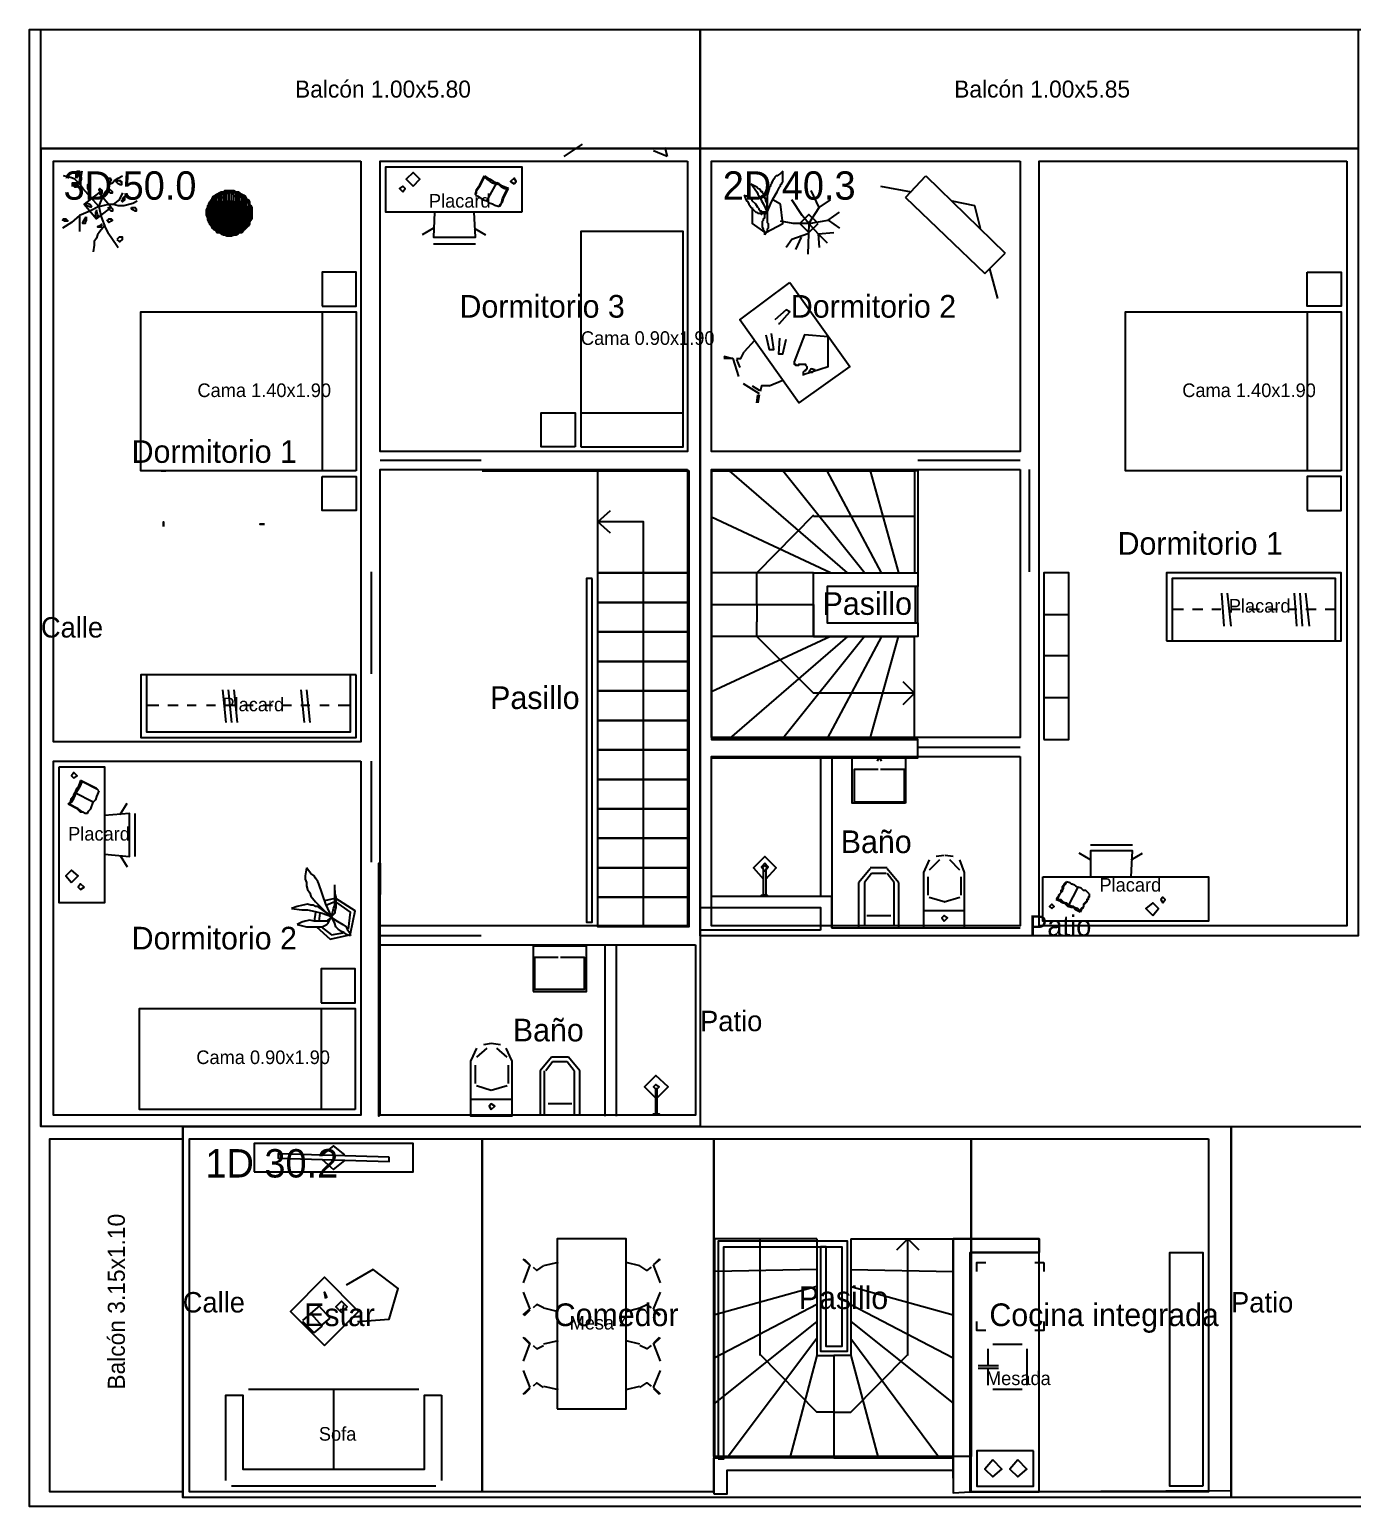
# Model space of a CAD drawing. Header units: metres. Extents: x 0 to 71.6, y 0 to 13.3.
# Drawn here: x 0 to 11.66, y 0 to 13.02 of the extents above; entities that cross this region are included whole.
import ezdxf

# ---------------------------------------------------------------- set-up
doc = ezdxf.new("R2010")
doc.units = ezdxf.units.M
for name, color, linetype in [('Trazo_Cotas', 9, 'Continuous'), ('Trazo_Equipamiento', 8, 'Continuous'), ('Trazo_Estancias', 3, 'Continuous'), ('Trazo_Fachada', 30, 'Continuous'), ('Trazo_Medianeras', 8, 'Continuous'), ('Trazo_Patios', 3, 'Continuous'), ('Trazo_Puertas', 1, 'Continuous'), ('Trazo_Terreno', 7, 'Continuous'), ('Trazo_Unidad', 7, 'Continuous'), ('Trazo_Ventanas', 5, 'Continuous')]:
    doc.layers.add(name, color=color, linetype=linetype)

msp = doc.modelspace()

# ---------------------------------------------------------------- linework, layer by layer
at = {"layer": 'Trazo_Cotas'}
for points in [[(5.91, 13.02), (5.91, 11.97), (0.1, 11.97), (0.1, 13.02)], [(11.71, 13.02), (11.71, 11.97), (5.91, 11.97), (5.91, 13.02)], [(1.35, 3.24), (1.35, 0.13), (0.18, 0.13), (0.18, 3.24)]]:
    msp.add_lwpolyline(points, close=True, dxfattribs=at)
at = {"layer": 'Trazo_Equipamiento', "color": 9}
for p, q in [((4.87, 12.01), (4.71, 11.9)), ((5.6, 11.98), (5.62, 11.9)), ((5.62, 11.9), (5.5, 11.95)), ((7.72, 11.54), (7.9, 11.73)), ((7.9, 11.73), (8.6, 11.05)), ((4.03, 11.51), (4.12, 11.67)), ((7.5, 11.64), (7.77, 11.59)), ((6.62, 11.48), (6.55, 11.52)), ((6.96, 11.45), (7.06, 11.52)), ((7.72, 11.54), (8.42, 10.87)), ((7.04, 11.34), (7.14, 11.27)), ((3.56, 11.27), (3.46, 11.21)), ((3.92, 11.27), (4.02, 11.21)), ((6.87, 11.31), (6.86, 11.04)), ((6.95, 11.22), (6.96, 11.1)), ((6.95, 11.22), (7.03, 11.14)), ((3.56, 11.13), (3.93, 11.13)), ((6.8, 11.19), (6.75, 11.08)), ((8.42, 10.87), (8.6, 11.05)), ((8.46, 10.91), (8.53, 10.65)), ((2.58, 10.53), (2.58, 9.13)), ((11.26, 10.53), (11.26, 9.13)), ((6.39, 10.28), (6.3, 10.18)), ((6.12, 10.14), (6.2, 10.12)), ((6.2, 10.12), (6.12, 10.12)), ((6.2, 10.12), (6.25, 9.96)), ((6.23, 10.11), (6.26, 10.04)), ((6.29, 9.9), (6.43, 9.81)), ((6.52, 9.88), (6.64, 9.93)), ((6.37, 9.88), (6.43, 9.84)), ((6.41, 9.73), (6.42, 9.8)), ((6.43, 9.8), (6.42, 9.73)), ((4.86, 9.64), (5.76, 9.64)), ((10.53, 7.76), (10.51, 8.05)), ((10.53, 7.76), (10.51, 8.05)), ((10.59, 7.76), (10.56, 8.05)), ((10.59, 7.76), (10.56, 8.05)), ((11.17, 7.76), (11.15, 8.05)), ((11.17, 7.76), (11.15, 8.05)), ((11.22, 7.76), (11.2, 8.05)), ((11.22, 7.76), (11.2, 8.05)), ((11.28, 7.76), (11.25, 8.05)), ((11.28, 7.76), (11.25, 8.05)), ((10.07, 7.91), (10.17, 7.91)), ((10.07, 7.91), (10.17, 7.91)), ((10.25, 7.91), (10.34, 7.91)), ((10.25, 7.91), (10.34, 7.91)), ((10.42, 7.91), (10.5, 7.91)), ((10.42, 7.91), (10.5, 7.91)), ((10.59, 7.91), (10.67, 7.91)), ((10.59, 7.91), (10.67, 7.91)), ((10.75, 7.91), (10.84, 7.91)), ((10.75, 7.91), (10.84, 7.91)), ((10.92, 7.91), (11, 7.91)), ((10.92, 7.91), (11, 7.91)), ((11.09, 7.91), (11.17, 7.91)), ((11.09, 7.91), (11.17, 7.91)), ((11.25, 7.91), (11.34, 7.91)), ((11.25, 7.91), (11.34, 7.91)), ((11.42, 7.91), (11.51, 7.91)), ((11.42, 7.91), (11.51, 7.91)), ((1.7, 7.2), (1.73, 6.91)), ((1.7, 7.2), (1.73, 6.91)), ((1.75, 7.2), (1.78, 6.91)), ((1.75, 7.2), (1.78, 6.91)), ((1.8, 7.2), (1.83, 6.91)), ((1.8, 7.2), (1.83, 6.91)), ((2.39, 7.2), (2.42, 6.91)), ((2.39, 7.2), (2.42, 6.91)), ((2.44, 7.2), (2.47, 6.91)), ((2.44, 7.2), (2.47, 6.91)), ((1.14, 7.06), (1.03, 7.06)), ((1.14, 7.06), (1.03, 7.06)), ((1.31, 7.06), (1.22, 7.06)), ((1.31, 7.06), (1.22, 7.06)), ((1.47, 7.06), (1.39, 7.06)), ((1.47, 7.06), (1.39, 7.06)), ((1.64, 7.06), (1.56, 7.06)), ((1.64, 7.06), (1.56, 7.06)), ((1.81, 7.06), (1.72, 7.06)), ((1.81, 7.06), (1.72, 7.06)), ((1.97, 7.06), (1.89, 7.06)), ((1.97, 7.06), (1.89, 7.06)), ((2.14, 7.06), (2.06, 7.06)), ((2.14, 7.06), (2.06, 7.06)), ((2.31, 7.06), (2.22, 7.06)), ((2.31, 7.06), (2.22, 7.06)), ((2.47, 7.06), (2.39, 7.06)), ((2.47, 7.06), (2.39, 7.06)), ((2.64, 7.06), (2.56, 7.06)), ((2.64, 7.06), (2.56, 7.06)), ((2.83, 7.06), (2.72, 7.06)), ((2.83, 7.06), (2.72, 7.06)), ((0.56, 6.21), (0.4, 6.29)), ((0.8, 6.1), (0.86, 6.2)), ((0.93, 5.73), (0.93, 6.11)), ((0.8, 5.74), (0.86, 5.64)), ((9.35, 5.7), (9.25, 5.76)), ((9.72, 5.83), (9.35, 5.83)), ((9.71, 5.7), (9.81, 5.76)), ((2.69, 5.36), (2.6, 5.34)), ((9.24, 5.46), (9.15, 5.29)), ((2.52, 5.24), (2.51, 5.16)), ((2.56, 5.23), (2.55, 5.16)), ((2.69, 5.33), (2.62, 5.3)), ((2.57, 4.39), (2.57, 3.5)), ((4.41, 2.13), (4.35, 2.18)), ((4.41, 2.13), (4.35, 1.97)), ((4.36, 2.18), (4.41, 2.13)), ((4.66, 2.15), (4.53, 2.12)), ((5.38, 2.12), (5.26, 2.15)), ((5.5, 2.13), (5.56, 2.18)), ((5.55, 2.18), (5.5, 2.13)), ((5.56, 1.97), (5.5, 2.13)), ((4.35, 1.89), (4.41, 1.74)), ((5.5, 1.74), (5.56, 1.89)), ((2.41, 1.64), (2.48, 1.7)), ((2.48, 1.7), (2.56, 1.77)), ((2.48, 1.7), (2.58, 1.59)), ((2.48, 1.7), (2.58, 1.59)), ((2.65, 1.66), (2.55, 1.77)), ((4.35, 1.69), (4.41, 1.74)), ((4.41, 1.73), (4.36, 1.68)), ((4.53, 1.75), (4.66, 1.72)), ((5.26, 1.72), (5.38, 1.75)), ((5.56, 1.69), (5.5, 1.74)), ((5.5, 1.73), (5.55, 1.68)), ((2.51, 1.53), (2.41, 1.63)), ((2.51, 1.53), (2.58, 1.59)), ((2.58, 1.6), (2.65, 1.66)), ((4.41, 1.43), (4.35, 1.49)), ((4.41, 1.44), (4.35, 1.28)), ((4.36, 1.49), (4.41, 1.44)), ((4.66, 1.46), (4.53, 1.43)), ((5.38, 1.43), (5.26, 1.46)), ((5.5, 1.43), (5.56, 1.49)), ((5.55, 1.49), (5.5, 1.44)), ((5.56, 1.28), (5.5, 1.44)), ((4.35, 1.2), (4.41, 1.05)), ((5.5, 1.05), (5.56, 1.2)), ((4.35, 0.99), (4.41, 1.05)), ((4.53, 1.06), (4.66, 1.03)), ((5.26, 1.03), (5.38, 1.06)), ((5.56, 0.99), (5.5, 1.05)), ((3.43, 1.03), (1.93, 1.03)), ((2.68, 1.03), (2.68, 0.33)), ((3.63, 0.98), (3.63, 0.23)), ((4.41, 1.04), (4.36, 0.99)), ((5.5, 1.04), (5.55, 0.99)), ((3.58, 0.18), (1.78, 0.18))]:
    msp.add_line(p, q, dxfattribs=at)
at = {"layer": 'Trazo_Equipamiento', "color": 8}
for p, q in [((0.25, 11.86), (2.92, 11.86)), ((3.1, 11.86), (5.79, 11.86)), ((6.03, 11.86), (8.72, 11.86)), ((8.9, 11.86), (11.59, 11.86)), ((7.21, 8.23), (6.17, 9.13)), ((7.36, 8.23), (6.64, 9.13)), ((7.51, 8.23), (7.03, 9.13)), ((7.8, 9.13), (7.8, 8.23)), ((7.83, 9.13), (7.83, 8.23)), ((6.91, 8.74), (6.41, 8.23)), ((6.91, 8.73), (7.8, 8.73)), ((7.24, 8.73), (7.52, 8.73)), ((7.06, 8.23), (6.01, 8.72)), ((6.41, 7.95), (6.41, 8.23)), ((7.81, 7.79), (7.81, 8.11)), ((7.83, 7.79), (7.83, 8.11)), ((6.41, 7.95), (6.41, 7.8)), ((9.16, 7.86), (8.94, 7.86)), ((6.41, 7.67), (6.41, 7.8)), ((7.06, 7.67), (6.01, 7.18)), ((7.21, 7.67), (6.17, 6.77)), ((6.41, 7.67), (6.91, 7.17)), ((7.36, 7.67), (6.64, 6.77)), ((6.91, 7.67), (7.8, 7.67)), ((7.51, 7.67), (7.03, 6.77)), ((9.16, 7.5), (8.94, 7.5)), ((7.8, 7.17), (6.91, 7.17)), ((9.16, 7.13), (8.94, 7.13)), ((6.97, 6.6), (6.97, 5.38)), ((7.07, 6.6), (7.07, 5.38)), ((8.06, 5.74), (7.99, 5.73)), ((8.14, 5.73), (8.07, 5.74)), ((3.08, 3.44), (3.09, 5.67)), ((7.41, 5.62), (7.31, 5.5)), ((7.56, 5.63), (7.41, 5.63)), ((7.66, 5.5), (7.56, 5.62)), ((7.93, 5.7), (7.88, 5.59)), ((8.02, 5.7), (7.93, 5.61)), ((8.2, 5.61), (8.11, 5.7)), ((8.24, 5.59), (8.2, 5.7)), ((7.42, 5.58), (7.36, 5.5)), ((7.36, 5.5), (7.36, 5.12)), ((7.55, 5.58), (7.42, 5.58)), ((7.62, 5.5), (7.56, 5.58)), ((7.62, 5.12), (7.62, 5.5)), ((7.66, 5.5), (7.66, 5.1)), ((7.92, 5.39), (7.92, 5.55)), ((8.21, 5.39), (8.21, 5.55)), ((6.01, 5.38), (7.07, 5.38)), ((6.01, 5.38), (7.07, 5.38)), ((7.07, 5.1), (7.07, 5.38)), ((7.93, 5.37), (8.07, 5.33)), ((8.06, 5.33), (8.2, 5.37)), ((7.38, 5.21), (7.59, 5.21)), ((8.24, 5.25), (7.88, 5.25)), ((5.07, 4.94), (5.07, 3.44)), ((5.17, 4.94), (5.17, 3.44)), ((3.94, 4.04), (3.89, 3.93)), ((4.03, 4.04), (3.94, 3.96)), ((4.07, 4.08), (4, 4.07)), ((4.15, 4.07), (4.07, 4.08)), ((4.21, 3.96), (4.12, 4.04)), ((4.25, 3.93), (4.2, 4.04)), ((4.6, 3.96), (4.5, 3.84)), ((4.61, 3.92), (4.55, 3.84)), ((4.75, 3.96), (4.6, 3.96)), ((4.74, 3.92), (4.61, 3.92)), ((4.8, 3.84), (4.74, 3.92)), ((4.85, 3.84), (4.75, 3.96)), ((3.93, 3.73), (3.93, 3.89)), ((4.22, 3.73), (4.22, 3.89)), ((4.5, 3.84), (4.5, 3.45)), ((4.54, 3.46), (4.54, 3.84)), ((4.8, 3.84), (4.8, 3.46)), ((3.94, 3.71), (4.07, 3.67)), ((4.07, 3.67), (4.21, 3.71)), ((3.89, 3.59), (4.25, 3.59)), ((4.78, 3.55), (4.57, 3.55)), ((1.41, 0.15), (1.41, 3.21)), ((6.94, 2.36), (6.04, 2.36)), ((7.24, 2.36), (8.14, 2.36)), ((8.29, 0.13), (8.29, 2.24)), ((6.94, 2.09), (6.04, 2.07)), ((7.24, 2.09), (8.14, 2.07)), ((8.86, 2.15), (8.94, 2.15)), ((8.94, 2.15), (8.94, 2.07)), ((6.94, 1.94), (6.04, 1.69)), ((7.24, 1.94), (8.14, 1.69)), ((6.94, 1.78), (6.04, 1.31)), ((7.24, 1.78), (8.14, 1.31)), ((6.94, 1.63), (6.04, 0.91)), ((7.24, 1.63), (8.14, 0.91)), ((6.94, 1.48), (6.15, 0.43)), ((7.24, 1.48), (8.02, 0.43)), ((6.44, 1.34), (6.94, 0.83)), ((6.94, 1.33), (6.7, 0.43)), ((7.24, 0.83), (7.74, 1.34)), ((7.24, 1.33), (7.48, 0.43)), ((8.45, 1.24), (8.45, 1.39)), ((8.49, 1.43), (8.75, 1.43)), ((8.79, 1.39), (8.79, 1.07)), ((8.54, 1.24), (8.36, 1.24)), ((8.36, 1.22), (8.54, 1.22)), ((8.45, 1.07), (8.45, 1.22)), ((8.75, 1.03), (8.49, 1.03)), ((7.09, 0.83), (6.94, 0.83)), ((7.09, 0.83), (7.24, 0.83)), ((8.29, 0.13), (10.59, 0.14))]:
    msp.add_line(p, q, dxfattribs=at)
at = {"layer": 'Trazo_Equipamiento', "color": 9}
for points in [[(0.61, 11.46), (0.47, 11.62), (0.44, 11.66), (0.4, 11.7), (0.38, 11.71), (0.35, 11.72), (0.3, 11.73)], [(0.41, 11.71), (0.41, 11.76), (0.42, 11.77), (0.44, 11.77), (0.44, 11.76), (0.43, 11.74), (0.41, 11.71)], [(0.46, 11.77), (0.45, 11.71), (0.45, 11.65)], [(0.61, 11.46), (0.65, 11.55), (0.67, 11.59), (0.69, 11.62), (0.71, 11.66), (0.73, 11.67), (0.75, 11.69), (0.78, 11.71), (0.82, 11.73)], [(3.93, 11.57), (3.94, 11.6), (3.94, 11.61), (3.97, 11.65), (4.01, 11.73)], [(3.93, 11.56), (3.94, 11.58), (3.94, 11.6), (3.97, 11.64), (4.01, 11.72)], [(4.01, 11.73), (4.04, 11.71), (4.06, 11.7), (4.09, 11.68), (4.12, 11.67)], [(4.01, 11.72), (4.03, 11.7), (4.06, 11.68), (4.08, 11.67), (4.11, 11.66)], [(6.5, 11.41), (6.54, 11.5), (6.56, 11.54), (6.59, 11.59), (6.61, 11.63), (6.62, 11.64), (6.62, 11.65), (6.63, 11.66), (6.63, 11.67), (6.64, 11.68), (6.64, 11.77)], [(6.64, 11.77), (6.62, 11.75), (6.6, 11.74), (6.59, 11.73), (6.58, 11.73), (6.57, 11.72), (6.56, 11.7), (6.55, 11.69), (6.54, 11.67), (6.54, 11.66), (6.53, 11.65), (6.53, 11.64), (6.52, 11.63), (6.52, 11.62), (6.5, 11.56), (6.5, 11.41)], [(0.43, 11.64), (0.41, 11.63), (0.4, 11.63), (0.38, 11.65), (0.38, 11.67), (0.41, 11.67), (0.42, 11.66), (0.43, 11.64)], [(0.63, 11.56), (0.64, 11.58), (0.64, 11.6), (0.62, 11.62), (0.61, 11.61), (0.62, 11.59), (0.62, 11.58), (0.63, 11.57)], [(0.71, 11.67), (0.7, 11.68), (0.7, 11.69), (0.69, 11.71), (0.71, 11.71), (0.72, 11.69), (0.71, 11.68), (0.71, 11.67)], [(0.7, 11.61), (0.7, 11.59), (0.71, 11.58), (0.73, 11.58), (0.73, 11.59), (0.7, 11.62)], [(0.76, 11.68), (0.78, 11.69), (0.8, 11.69), (0.8, 11.68), (0.81, 11.68), (0.81, 11.65), (0.8, 11.65), (0.78, 11.66), (0.76, 11.68)], [(4.21, 11.61), (4.18, 11.62), (4.16, 11.63), (4.14, 11.65), (4.11, 11.66)], [(4.22, 11.62), (4.19, 11.63), (4.17, 11.64), (4.14, 11.66), (4.12, 11.67)], [(4.13, 11.46), (4.15, 11.47), (4.16, 11.49), (4.17, 11.53), (4.21, 11.61)], [(4.14, 11.46), (4.15, 11.48), (4.17, 11.5), (4.18, 11.54), (4.22, 11.62)], [(6.5, 11.41), (6.5, 11.49), (6.49, 11.51), (6.49, 11.53), (6.48, 11.53), (6.48, 11.56), (6.46, 11.58), (6.46, 11.59), (6.45, 11.59), (6.44, 11.61), (6.42, 11.62), (6.41, 11.63), (6.37, 11.65), (6.36, 11.66)], [(6.36, 11.66), (6.38, 11.63), (6.39, 11.62), (6.4, 11.6), (6.41, 11.59), (6.42, 11.57), (6.44, 11.54), (6.45, 11.51), (6.47, 11.48), (6.5, 11.41)], [(6.87, 11.31), (6.96, 11.45), (6.89, 11.6)], [(0.61, 11.46), (0.53, 11.42), (0.44, 11.38), (0.37, 11.32), (0.29, 11.27)], [(0.55, 11.45), (0.52, 11.46), (0.5, 11.47), (0.5, 11.49), (0.51, 11.49), (0.53, 11.48), (0.55, 11.46)], [(0.61, 11.46), (0.65, 11.47), (0.7, 11.48), (0.74, 11.48), (0.78, 11.47), (0.83, 11.47), (0.91, 11.49), (0.95, 11.51)], [(0.61, 11.46), (0.63, 11.37), (0.67, 11.27), (0.69, 11.23), (0.72, 11.19), (0.78, 11.1)], [(0.82, 11.58), (0.79, 11.52), (0.74, 11.48)], [(0.84, 11.55), (0.82, 11.53), (0.82, 11.51), (0.81, 11.51), (0.82, 11.5), (0.84, 11.52), (0.84, 11.55)], [(3.93, 11.56), (3.95, 11.55), (3.98, 11.53), (4, 11.52), (4.03, 11.51)], [(4.13, 11.46), (4.1, 11.47), (4.08, 11.48), (4.05, 11.49), (4.03, 11.51)], [(6.5, 11.41), (6.45, 11.41), (6.45, 11.42), (6.44, 11.42), (6.43, 11.43), (6.43, 11.44), (6.42, 11.45), (6.4, 11.48), (6.37, 11.51), (6.37, 11.52), (6.35, 11.53), (6.33, 11.55), (6.31, 11.55), (6.3, 11.56)], [(6.3, 11.56), (6.31, 11.53), (6.32, 11.51), (6.33, 11.5), (6.34, 11.48), (6.35, 11.47), (6.36, 11.45), (6.4, 11.41), (6.41, 11.41), (6.42, 11.4), (6.44, 11.4), (6.45, 11.39), (6.45, 11.4), (6.48, 11.4), (6.5, 11.41)], [(6.49, 11.23), (6.64, 11.31), (6.62, 11.48)], [(6.87, 11.31), (6.81, 11.38), (6.72, 11.52)], [(8.13, 11.51), (8.33, 11.47), (8.38, 11.27)], [(0.44, 11.38), (0.44, 11.31), (0.44, 11.24)], [(0.5, 11.37), (0.5, 11.34), (0.49, 11.32), (0.49, 11.31), (0.47, 11.31), (0.47, 11.32), (0.48, 11.34), (0.5, 11.37)], [(0.59, 11.42), (0.58, 11.41), (0.58, 11.37), (0.59, 11.36), (0.6, 11.36), (0.6, 11.37), (0.61, 11.37), (0.6, 11.39), (0.59, 11.43)], [(0.68, 11.34), (0.69, 11.34), (0.7, 11.35), (0.72, 11.35), (0.73, 11.34), (0.72, 11.33), (0.7, 11.32), (0.68, 11.34)], [(0.7, 11.45), (0.72, 11.45), (0.73, 11.44), (0.73, 11.42), (0.72, 11.42), (0.69, 11.45)], [(0.9, 11.45), (0.93, 11.45), (0.94, 11.44), (0.94, 11.42), (0.93, 11.42), (0.91, 11.43), (0.9, 11.44), (0.9, 11.45)], [(3.57, 11.41), (3.56, 11.19), (3.93, 11.19), (3.92, 11.41)], [(6.37, 11.45), (6.37, 11.31), (6.48, 11.23)], [(6.48, 11.21), (6.48, 11.24), (6.47, 11.25), (6.47, 11.26), (6.46, 11.28), (6.46, 11.33), (6.47, 11.34), (6.47, 11.35), (6.48, 11.36), (6.48, 11.39), (6.5, 11.41)], [(6.5, 11.41), (6.5, 11.32), (6.51, 11.31), (6.51, 11.27), (6.5, 11.26), (6.5, 11.24), (6.48, 11.21)], [(6.87, 11.31), (6.73, 11.31), (6.62, 11.33)], [(6.87, 11.31), (7.04, 11.34), (7.14, 11.41)], [(0.66, 11.29), (0.62, 11.24), (0.6, 11.21), (0.59, 11.18), (0.57, 11.15), (0.57, 11.12), (0.56, 11.06)], [(0.64, 11.3), (0.63, 11.3), (0.62, 11.29), (0.6, 11.28), (0.63, 11.28), (0.64, 11.3)], [(6.86, 11.22), (6.72, 11.17), (6.67, 11.1)], [(6.87, 11.31), (6.95, 11.22), (7.09, 11.23)], [(0.77, 11.17), (0.79, 11.15), (0.8, 11.15), (0.82, 11.17), (0.82, 11.19), (0.79, 11.19), (0.77, 11.17)], [(6.6, 10.43), (6.61, 10.43), (6.7, 10.53), (6.67, 10.55), (6.57, 10.46)], [(6.49, 10.33), (6.52, 10.2), (6.56, 10.2), (6.54, 10.34)], [(6.61, 10.3), (6.6, 10.16), (6.64, 10.16), (6.67, 10.29)], [(6.82, 9.98), (7.04, 10.05), (7.04, 10.31), (6.83, 10.33), (6.74, 10.09)], [(6.23, 10.12), (6.27, 10.12), (6.3, 10.18)], [(6.74, 10.09), (6.74, 10.07), (6.75, 10.07), (6.75, 10.06), (6.78, 10.06), (6.78, 10.07), (6.84, 10.07), (6.84, 10.06), (6.85, 10.05), (6.85, 10.03), (6.84, 10.02), (6.84, 10.01), (6.83, 10.01), (6.82, 10), (6.82, 9.97)], [(6.52, 9.88), (6.45, 9.88), (6.44, 9.83)], [(0.45, 6.4), (0.43, 6.34), (0.41, 6.32), (0.4, 6.29)], [(0.46, 6.39), (0.45, 6.36), (0.44, 6.34), (0.42, 6.31), (0.41, 6.29)], [(0.6, 6.32), (0.59, 6.33), (0.45, 6.4)], [(0.61, 6.31), (0.6, 6.32), (0.46, 6.39)], [(0.34, 6.19), (0.36, 6.21), (0.37, 6.24), (0.39, 6.27), (0.4, 6.29)], [(0.35, 6.19), (0.37, 6.21), (0.39, 6.24), (0.4, 6.26), (0.41, 6.29)], [(0.61, 6.31), (0.6, 6.28), (0.59, 6.26), (0.58, 6.23), (0.56, 6.21)], [(0.49, 6.11), (0.47, 6.12), (0.45, 6.12), (0.42, 6.15), (0.34, 6.19)], [(0.51, 6.11), (0.49, 6.11), (0.47, 6.12), (0.43, 6.15), (0.35, 6.19)], [(0.51, 6.11), (0.52, 6.13), (0.54, 6.15), (0.56, 6.21)], [(0.66, 5.75), (0.88, 5.73), (0.88, 6.11), (0.66, 6.09)], [(9.71, 5.55), (9.72, 5.78), (9.35, 5.78), (9.35, 5.55)], [(2.44, 5.63), (2.43, 5.56), (2.43, 5.53), (2.44, 5.5), (2.44, 5.47), (2.45, 5.44), (2.47, 5.41), (2.48, 5.38), (2.52, 5.33), (2.61, 5.24), (2.66, 5.2)], [(2.66, 5.2), (2.61, 5.31), (2.55, 5.49), (2.54, 5.51), (2.52, 5.54), (2.51, 5.56), (2.48, 5.58), (2.44, 5.63)], [(2.66, 5.2), (2.67, 5.23), (2.68, 5.27), (2.69, 5.3), (2.69, 5.48)], [(9.13, 5.5), (9.12, 5.49), (9.11, 5.47), (9.1, 5.46), (9.1, 5.44), (9.09, 5.43), (9.09, 5.41), (9.07, 5.39), (9.07, 5.38), (9.06, 5.37), (9.05, 5.35)], [(9.14, 5.51), (9.13, 5.49), (9.12, 5.48), (9.12, 5.47), (9.11, 5.46), (9.11, 5.45), (9.1, 5.43), (9.1, 5.42), (9.08, 5.4), (9.07, 5.38), (9.06, 5.35)], [(9.14, 5.51), (9.17, 5.5), (9.18, 5.49), (9.19, 5.49), (9.21, 5.48), (9.22, 5.47), (9.24, 5.46)], [(2.69, 5.43), (2.69, 5.4), (2.7, 5.37), (2.7, 5.28), (2.69, 5.25), (2.69, 5.23), (2.66, 5.2)], [(2.83, 5.05), (2.87, 5.25), (2.7, 5.36)], [(9.05, 5.35), (9.08, 5.34), (9.09, 5.33), (9.11, 5.32), (9.12, 5.32), (9.15, 5.29)], [(9.06, 5.35), (9.09, 5.35), (9.11, 5.33), (9.13, 5.32), (9.14, 5.32), (9.16, 5.3)], [(9.34, 5.4), (9.31, 5.43), (9.29, 5.43), (9.27, 5.45), (9.24, 5.46)], [(9.34, 5.4), (9.34, 5.38), (9.33, 5.37), (9.33, 5.36), (9.32, 5.35), (9.32, 5.34), (9.29, 5.31), (9.29, 5.29), (9.27, 5.27), (9.26, 5.25)], [(9.34, 5.39), (9.34, 5.37), (9.33, 5.36), (9.33, 5.35), (9.32, 5.34), (9.32, 5.33), (9.29, 5.3), (9.29, 5.29), (9.28, 5.27), (9.27, 5.26), (9.26, 5.24)], [(2.66, 5.2), (2.54, 5.29), (2.52, 5.29), (2.5, 5.3), (2.48, 5.3), (2.45, 5.31), (2.41, 5.3), (2.36, 5.29), (2.31, 5.27)], [(2.31, 5.27), (2.4, 5.26), (2.45, 5.26), (2.49, 5.25), (2.58, 5.23), (2.66, 5.2)], [(2.81, 5.09), (2.83, 5.24), (2.7, 5.33)], [(9.26, 5.24), (9.22, 5.26), (9.2, 5.28), (9.18, 5.28), (9.15, 5.29)], [(9.26, 5.25), (9.24, 5.27), (9.23, 5.27), (9.21, 5.28), (9.2, 5.29), (9.19, 5.29), (9.16, 5.3)], [(2.66, 5.2), (2.65, 5.18), (2.63, 5.17), (2.62, 5.16), (2.51, 5.16), (2.47, 5.17), (2.43, 5.16), (2.4, 5.15), (2.36, 5.13)], [(2.36, 5.13), (2.44, 5.11), (2.58, 5.11), (2.62, 5.13), (2.63, 5.14), (2.66, 5.2)], [(2.53, 5.11), (2.65, 5), (2.82, 5.04)], [(2.57, 5.11), (2.66, 5.04), (2.78, 5.06)], [(2.66, 5.2), (2.68, 5.18), (2.71, 5.16), (2.76, 5.13), (2.79, 5.11), (2.8, 5.09), (2.82, 5.06), (2.83, 5.03)], [(2.83, 5.03), (2.8, 5.04), (2.77, 5.06), (2.75, 5.07), (2.72, 5.09), (2.7, 5.11), (2.69, 5.14), (2.66, 5.2)], [(2.78, 3.1), (2.68, 3.18), (2.58, 3.1)], [(2.58, 3.06), (2.68, 2.97), (2.78, 3.05)], [(2.89, 1.63), (3.17, 1.65), (3.25, 1.92), (3.03, 2.09), (2.79, 1.95)], [(4.44, 2.11), (4.47, 2.08), (4.53, 2.12)], [(5.48, 2.11), (5.44, 2.08), (5.38, 2.12)], [(2.61, 1.83), (2.6, 1.89), (2.62, 1.84)], [(4.53, 1.75), (4.47, 1.78), (4.44, 1.75)], [(5.38, 1.75), (5.44, 1.78), (5.48, 1.75)], [(4.44, 1.42), (4.47, 1.39), (4.53, 1.42)], [(5.48, 1.42), (5.44, 1.39), (5.38, 1.42)], [(4.53, 1.05), (4.47, 1.09), (4.44, 1.06)], [(5.38, 1.05), (5.44, 1.09), (5.48, 1.06)], [(1.73, 0.23), (1.73, 0.98), (1.88, 0.98), (1.88, 0.33), (3.48, 0.33), (3.48, 0.98), (3.63, 0.98)], [(1.88, 0.98), (1.88, 0.33), (3.48, 0.33), (3.48, 0.98)]]:
    msp.add_lwpolyline(points, dxfattribs=at)
for points in [[(4.34, 11.41), (3.14, 11.41), (3.14, 11.81), (4.34, 11.81)], [(3.38, 11.64), (3.44, 11.7), (3.38, 11.76), (3.32, 11.7)], [(0.52, 11.59), (0.53, 11.61), (0.53, 11.64), (0.52, 11.65), (0.51, 11.65), (0.51, 11.62), (0.52, 11.6)], [(3.29, 11.59), (3.31, 11.62), (3.29, 11.64), (3.26, 11.62)], [(4.27, 11.66), (4.29, 11.68), (4.27, 11.71), (4.24, 11.68)], [(0.72, 11.45), (0.61, 11.58), (0.48, 11.48), (0.59, 11.35)], [(0.34, 11.33), (0.31, 11.33), (0.3, 11.34), (0.29, 11.34), (0.3, 11.35), (0.32, 11.35)], [(6.95, 11.31), (6.87, 11.39), (6.79, 11.31), (6.87, 11.23)], [(4.86, 9.34), (5.76, 9.34), (5.76, 11.24), (4.86, 11.24)], [(2.58, 10.58), (2.88, 10.58), (2.88, 10.88), (2.58, 10.88)], [(11.26, 10.88), (11.56, 10.88), (11.56, 10.58), (11.26, 10.58)], [(6.7, 10.79), (7.23, 10.05), (6.78, 9.73), (6.26, 10.46)], [(2.88, 9.13), (0.98, 9.13), (0.98, 10.53), (2.88, 10.53)], [(11.56, 9.13), (9.66, 9.13), (9.66, 10.53), (11.56, 10.53)], [(6.87, 10), (6.9, 10), (6.92, 10.02), (6.89, 10.03)], [(4.81, 9.34), (4.51, 9.34), (4.51, 9.64), (4.81, 9.64)], [(1.16, 9.13), (1.2, 9.13)], [(2.58, 9.08), (2.88, 9.08), (2.88, 8.78), (2.58, 8.78)], [(11.26, 8.78), (11.56, 8.78), (11.56, 9.08), (11.26, 9.08)], [(1.18, 8.64), (1.18, 8.68)], [(2.07, 8.66), (2.03, 8.66)], [(8.94, 6.76), (9.16, 6.76), (9.16, 8.23), (8.94, 8.23)], [(10.02, 7.63), (11.56, 7.63), (11.56, 8.23), (10.02, 8.23)], [(10.07, 7.63), (11.51, 7.63), (11.51, 8.18), (10.07, 8.18)], [(2.88, 7.33), (0.98, 7.33), (0.98, 6.78), (2.88, 6.78)], [(2.83, 7.33), (1.03, 7.33), (1.03, 6.83), (2.83, 6.83)], [(0.26, 6.52), (0.66, 6.52), (0.66, 5.32), (0.26, 5.32)], [(0.39, 6.42), (0.42, 6.44), (0.39, 6.47), (0.37, 6.44)], [(0.37, 5.5), (0.43, 5.56), (0.37, 5.61), (0.32, 5.56)], [(0.45, 5.44), (0.48, 5.46), (0.45, 5.49), (0.43, 5.46)], [(8.93, 5.55), (10.39, 5.55), (10.39, 5.16), (8.93, 5.16)], [(9.99, 5.32), (10.01, 5.35), (9.99, 5.37), (9.97, 5.35)], [(9.01, 5.27), (9.03, 5.29), (9.01, 5.31), (8.99, 5.29)], [(9.9, 5.21), (9.95, 5.27), (9.9, 5.32), (9.84, 5.27)], [(2.57, 4.44), (2.87, 4.44), (2.87, 4.74), (2.57, 4.74)], [(2.87, 3.5), (0.97, 3.5), (0.97, 4.39), (2.87, 4.39)], [(1.98, 2.95), (3.38, 2.95), (3.38, 3.2), (1.98, 3.2)], [(3.17, 3.08), (2.19, 3.11), (2.19, 3.07), (3.17, 3.04)], [(4.65, 0.86), (5.26, 0.86), (5.26, 2.36), (4.65, 2.36)], [(10.34, 0.18), (10.05, 0.18), (10.05, 2.24), (10.34, 2.24)], [(2.6, 1.42), (2.9, 1.72), (2.6, 2.02), (2.3, 1.72)], [(2.75, 1.71), (2.8, 1.76), (2.75, 1.81), (2.7, 1.76)]]:
    msp.add_lwpolyline(points, close=True, dxfattribs=at)
at = {"layer": 'Trazo_Equipamiento', "color": 8}
for points in [[(1.76, 11.2), (1.96, 11.4), (1.76, 11.6), (1.56, 11.4)], [(1.69, 11.22), (1.69, 11.59), (1.67, 11.23)], [(1.69, 11.59), (1.67, 11.23), (1.67, 11.58)], [(1.71, 11.21), (1.71, 11.59), (1.69, 11.22)], [(1.71, 11.59), (1.69, 11.22), (1.69, 11.59)], [(1.72, 11.21), (1.72, 11.6), (1.71, 11.21)], [(1.72, 11.6), (1.71, 11.21), (1.71, 11.59)], [(1.74, 11.2), (1.74, 11.6), (1.72, 11.21)], [(1.74, 11.6), (1.72, 11.21), (1.72, 11.6)], [(1.76, 11.2), (1.76, 11.6), (1.74, 11.2)], [(1.76, 11.6), (1.74, 11.2), (1.74, 11.6)], [(1.78, 11.2), (1.78, 11.6), (1.76, 11.2)], [(1.78, 11.6), (1.76, 11.2), (1.76, 11.6)], [(1.8, 11.21), (1.8, 11.6), (1.78, 11.2)], [(1.8, 11.6), (1.78, 11.2), (1.78, 11.6)], [(1.82, 11.59), (1.8, 11.21), (1.8, 11.6)], [(1.82, 11.21), (1.82, 11.59), (1.8, 11.21)], [(1.84, 11.22), (1.84, 11.59), (1.82, 11.21)], [(1.84, 11.59), (1.82, 11.21), (1.82, 11.59)], [(1.85, 11.58), (1.84, 11.22), (1.84, 11.59)], [(1.58, 11.32), (1.58, 11.48), (1.57, 11.34)], [(1.58, 11.48), (1.57, 11.34), (1.57, 11.47)], [(1.57, 11.34), (1.57, 11.47), (1.57, 11.35)], [(1.57, 11.47), (1.57, 11.35), (1.57, 11.45)], [(1.59, 11.3), (1.59, 11.5), (1.58, 11.32)], [(1.59, 11.5), (1.58, 11.32), (1.58, 11.48)], [(1.6, 11.29), (1.6, 11.52), (1.59, 11.3)], [(1.6, 11.52), (1.59, 11.3), (1.59, 11.5)], [(1.61, 11.27), (1.61, 11.53), (1.6, 11.29)], [(1.61, 11.53), (1.6, 11.29), (1.6, 11.52)], [(1.62, 11.26), (1.62, 11.55), (1.61, 11.27)], [(1.62, 11.55), (1.61, 11.27), (1.61, 11.53)], [(1.64, 11.25), (1.64, 11.56), (1.62, 11.26)], [(1.64, 11.56), (1.62, 11.26), (1.62, 11.55)], [(1.65, 11.23), (1.65, 11.57), (1.64, 11.25)], [(1.65, 11.57), (1.64, 11.25), (1.64, 11.56)], [(1.67, 11.23), (1.67, 11.58), (1.65, 11.23)], [(1.67, 11.58), (1.65, 11.23), (1.65, 11.57)], [(1.85, 11.23), (1.85, 11.58), (1.84, 11.22)], [(1.87, 11.57), (1.85, 11.23), (1.85, 11.58)], [(1.87, 11.23), (1.87, 11.57), (1.85, 11.23)], [(1.89, 11.56), (1.87, 11.23), (1.87, 11.57)], [(1.89, 11.25), (1.89, 11.56), (1.87, 11.23)], [(1.9, 11.55), (1.89, 11.25), (1.89, 11.56)], [(1.9, 11.26), (1.9, 11.55), (1.89, 11.25)], [(1.91, 11.53), (1.9, 11.26), (1.9, 11.55)], [(1.91, 11.27), (1.91, 11.53), (1.9, 11.26)], [(1.93, 11.52), (1.91, 11.27), (1.91, 11.53)], [(1.93, 11.29), (1.93, 11.52), (1.91, 11.27)], [(1.94, 11.5), (1.93, 11.29), (1.93, 11.52)], [(1.94, 11.3), (1.94, 11.5), (1.93, 11.29)], [(1.94, 11.48), (1.94, 11.3), (1.94, 11.5)], [(1.95, 11.47), (1.94, 11.32), (1.94, 11.48)], [(1.94, 11.32), (1.94, 11.48), (1.94, 11.3)], [(1.95, 11.34), (1.95, 11.47), (1.94, 11.32)], [(1.96, 11.45), (1.95, 11.34), (1.95, 11.47)], [(1.57, 11.35), (1.57, 11.45), (1.56, 11.38)], [(1.57, 11.45), (1.56, 11.38), (1.56, 11.43)], [(1.96, 11.35), (1.96, 11.45), (1.95, 11.34)], [(1.96, 11.43), (1.96, 11.35), (1.96, 11.45)], [(1.96, 11.38), (1.96, 11.43), (1.96, 11.35)], [(5.01, 9.13), (5.81, 9.13), (5.81, 8.23), (5.01, 8.23)], [(5.01, 8.23), (5.81, 8.23), (5.81, 7.97), (5.01, 7.97)], [(6.91, 8.23), (6.01, 8.23), (6.01, 7.95), (6.91, 7.95)], [(7.83, 8.11), (7.03, 8.11), (7.03, 7.79), (7.83, 7.79), (7.83, 7.67), (6.91, 7.67), (6.91, 8.23), (7.83, 8.23)], [(4.96, 8.18), (4.91, 8.18), (4.91, 5.15), (4.96, 5.15)], [(5.01, 7.97), (5.81, 7.97), (5.81, 7.71), (5.01, 7.71)], [(6.91, 7.67), (6.01, 7.67), (6.01, 7.95), (6.91, 7.95)], [(5.01, 7.71), (5.81, 7.71), (5.81, 7.45), (5.01, 7.45)], [(5.01, 7.45), (5.81, 7.45), (5.81, 7.19), (5.01, 7.19)], [(5.01, 7.19), (5.81, 7.19), (5.81, 6.93), (5.01, 6.93)], [(5.01, 6.93), (5.81, 6.93), (5.81, 6.67), (5.01, 6.67)], [(5.01, 6.67), (5.81, 6.67), (5.81, 6.41), (5.01, 6.41)], [(7.72, 6.2), (7.25, 6.2), (7.25, 6.6), (7.72, 6.6)], [(5.01, 6.41), (5.81, 6.41), (5.81, 6.15), (5.01, 6.15)], [(5.01, 6.15), (5.81, 6.15), (5.81, 5.89), (5.01, 5.89)], [(5.01, 5.89), (5.81, 5.89), (5.81, 5.63), (5.01, 5.63)], [(3.09, 5.67), (3.08, 3.44), (3.08, 5.67)], [(5.01, 5.63), (5.81, 5.63), (5.81, 5.37), (5.01, 5.37)], [(6.48, 5.67), (6.45, 5.64), (6.48, 5.6), (6.51, 5.64)], [(5.01, 5.37), (5.81, 5.37), (5.81, 5.11), (5.01, 5.11)], [(6.5, 5.38), (6.45, 5.38), (6.45, 5.39), (6.5, 5.39)], [(6.97, 5.08), (5.91, 5.08), (5.91, 5.28), (6.97, 5.28)], [(8.06, 5.16), (8.09, 5.19), (8.06, 5.21), (8.04, 5.19)], [(4.44, 4.54), (4.91, 4.54), (4.91, 4.94), (4.44, 4.94)], [(4.07, 3.5), (4.1, 3.53), (4.07, 3.55), (4.05, 3.53)], [(5.55, 3.45), (5.5, 3.45), (5.5, 3.46), (5.55, 3.46)], [(6.03, 0.11), (6.15, 0.11), (6.15, 0.32), (8.14, 0.32), (8.14, 0.12), (8.29, 0.13), (8.29, 2.24), (8.9, 2.24), (8.9, 2.36), (8.14, 2.36), (8.14, 0.44), (6.03, 0.43)], [(6.07, 0.42), (6.12, 0.42), (6.12, 2.29), (7.16, 2.29), (7.16, 1.41), (7.02, 1.41), (7.02, 2.29), (6.97, 2.29), (6.97, 1.37), (7.21, 1.37), (7.21, 2.34), (6.07, 2.34)], [(8.9, 2.24), (8.29, 2.24), (8.29, 0.13), (8.9, 0.13)], [(8.14, 1.24), (8.14, 0.32)], [(8.85, 0.49), (8.35, 0.49), (8.35, 0.18), (8.85, 0.18)], [(8.49, 0.41), (8.42, 0.33), (8.49, 0.26), (8.57, 0.33)], [(8.71, 0.41), (8.64, 0.33), (8.71, 0.26), (8.79, 0.33)]]:
    msp.add_lwpolyline(points, close=True, dxfattribs=at)
for points in [[(3.99, 9.13), (4.91, 9.13), (5.81, 9.13)], [(3.99, 9.13), (4.91, 9.13), (5.81, 9.13)], [(7.83, 9.13), (6.01, 9.13), (6.01, 6.76), (7.83, 6.76)], [(6.01, 8.23), (6.01, 9.13), (7.8, 9.13), (7.8, 8.23)], [(7.41, 9.13), (7.66, 8.23), (7.8, 8.23)], [(5.12, 8.58), (5.01, 8.68), (5.12, 8.78)], [(5.41, 5.11), (5.41, 8.68), (5.01, 8.68)], [(6.91, 8.23), (7.51, 8.23), (7.66, 8.23)], [(6.01, 7.67), (6.01, 6.77), (7.8, 6.77), (7.8, 7.67)], [(7.41, 6.77), (7.66, 7.67), (7.8, 7.67)], [(7.7, 7.07), (7.8, 7.17), (7.7, 7.27)], [(6.01, 5.38), (6.01, 6.6), (7.83, 6.6), (7.83, 6.76), (6.01, 6.76)], [(6.01, 5.38), (6.01, 6.6), (7.83, 6.6), (7.83, 6.76), (6.01, 6.76)], [(7.51, 6.57), (7.5, 6.59), (7.48, 6.59), (7.47, 6.57)], [(7.5, 6.5), (7.71, 6.5), (7.71, 6.21), (7.27, 6.21), (7.27, 6.5), (7.48, 6.5)], [(6.49, 5.53), (6.58, 5.63), (6.48, 5.73), (6.38, 5.63), (6.47, 5.53)], [(6.49, 5.61), (6.5, 5.63), (6.48, 5.65), (6.46, 5.63), (6.47, 5.61)], [(6.49, 5.62), (6.49, 5.39), (6.47, 5.39), (6.47, 5.62)], [(7.31, 5.1), (7.31, 5.33), (7.31, 5.5)], [(7.88, 5.59), (7.88, 5.1), (8.24, 5.1), (8.24, 5.59)], [(7.07, 5.38), (7.07, 5.1), (8.73, 5.1)], [(4.66, 4.84), (4.45, 4.84), (4.45, 4.56), (4.89, 4.56), (4.89, 4.84), (4.68, 4.84)], [(4.25, 3.93), (4.25, 3.44), (3.89, 3.44), (3.89, 3.93)], [(4.85, 3.45), (4.85, 3.67), (4.85, 3.84)], [(5.53, 3.6), (5.63, 3.7), (5.52, 3.8), (5.42, 3.7), (5.52, 3.6)], [(5.53, 3.68), (5.55, 3.7), (5.52, 3.72), (5.5, 3.7), (5.52, 3.68)], [(5.53, 3.69), (5.53, 3.46), (5.52, 3.46), (5.52, 3.69)], [(6.03, 0.12), (6.03, 0.43), (6.06, 0.43), (8.14, 0.44), (8.14, 2.36), (8.9, 2.36), (8.9, 2.24), (8.29, 2.24), (8.29, 0.13)], [(7.09, 0.43), (6.04, 0.43), (6.04, 2.36)], [(6.44, 1.33), (6.44, 2.24), (6.44, 2.36)], [(6.94, 2.36), (6.94, 1.33), (7.09, 1.33), (7.09, 0.43)], [(7.24, 2.36), (7.24, 1.33), (7.09, 1.33), (7.09, 0.43)], [(7.09, 0.43), (8.14, 0.43), (8.14, 2.36)], [(7.84, 2.26), (7.74, 2.36), (7.64, 2.26)], [(7.74, 1.33), (7.74, 2.24), (7.74, 2.36)], [(8.14, 0.25), (8.14, 2.36), (8.14, 0.12)], [(8.14, 1.39), (8.14, 2.36), (8.9, 2.36), (8.9, 2.24), (8.29, 2.24), (8.29, 0.13)], [(8.35, 2.07), (8.35, 2.15), (8.43, 2.15)], [(8.43, 1.55), (8.35, 1.55), (8.35, 1.63)], [(8.94, 1.63), (8.94, 1.55), (8.86, 1.55)], [(8.14, 0.32), (8.14, 1.39), (8.14, 0.25)]]:
    msp.add_lwpolyline(points, dxfattribs=at)
at = {"layer": 'Trazo_Estancias', "color": 5}
for points in [[(2.92, 11.86), (2.92, 6.74), (0.21, 6.74), (0.21, 11.86)], [(5.8, 11.86), (5.8, 9.3), (3.09, 9.3), (3.09, 11.86)], [(8.73, 11.86), (8.73, 9.3), (6.01, 9.3), (6.01, 11.86)], [(11.61, 11.86), (11.61, 5.12), (8.9, 5.12), (8.9, 11.86)], [(2.92, 6.57), (2.92, 3.45), (0.21, 3.45), (0.21, 6.57)]]:
    msp.add_lwpolyline(points, close=True, dxfattribs=at)
at = {"layer": 'Trazo_Estancias', "color": 8}
for points in [[(5.8, 9.14), (5.8, 5.12), (3.09, 5.12), (3.09, 9.14)], [(8.73, 9.14), (8.73, 6.78), (6.01, 6.78), (6.01, 9.14)], [(8.3, 3.24), (8.3, 0.44), (6.03, 0.44), (6.03, 3.24)]]:
    msp.add_lwpolyline(points, close=True, dxfattribs=at)
at = {"layer": 'Trazo_Estancias', "color": 4}
for points in [[(8.73, 6.61), (8.73, 5.12), (6.01, 5.12), (6.01, 6.61)], [(5.87, 4.95), (5.87, 3.45), (3.09, 3.45), (3.09, 4.95)]]:
    msp.add_lwpolyline(points, close=True, dxfattribs=at)
at = {"layer": 'Trazo_Estancias', "color": 2}
msp.add_lwpolyline([(3.99, 3.24), (3.99, 0.13), (1.41, 0.13), (1.41, 3.24)], close=True, dxfattribs=at)
at = {"layer": 'Trazo_Estancias', "color": 40}
msp.add_lwpolyline([(6.03, 3.24), (6.03, 0.13), (3.99, 0.13), (3.99, 3.24)], close=True, dxfattribs=at)
at = {"layer": 'Trazo_Estancias', "color": 30}
msp.add_lwpolyline([(10.39, 3.24), (10.39, 0.13), (8.3, 0.13), (8.3, 3.24)], close=True, dxfattribs=at)
at = {"layer": 'Trazo_Fachada'}
for p, q in [((5.91, 11.97), (0.1, 11.97)), ((0.1, 11.97), (0.1, 3.35)), ((11.71, 11.97), (5.91, 11.97)), ((11.71, 5.03), (5.91, 5.03)), ((5.91, 5.03), (5.91, 3.35)), ((1.35, 3.35), (1.35, 0.08)), ((10.59, 3.35), (10.59, 0.08))]:
    msp.add_line(p, q, dxfattribs=at)
at = {"layer": 'Trazo_Medianeras'}
for p, q in [((23.39, 0), (0, 0)), ((10.59, 0.08), (1.35, 0.08))]:
    msp.add_line(p, q, dxfattribs=at)
at = {"layer": 'Trazo_Patios'}
msp.add_lwpolyline([(15.88, 3.35), (15.88, 0.08), (10.59, 0.08), (10.59, 3.35)], close=True, dxfattribs=at)
at = {"layer": 'Trazo_Puertas'}
for p, q in [((3.98, 9.22), (3.09, 9.22)), ((8.73, 9.22), (7.83, 9.22)), ((8.81, 9.14), (8.81, 8.24)), ((3.01, 8.24), (3.01, 7.34)), ((8.73, 6.69), (7.83, 6.69)), ((3.01, 6.57), (3.01, 5.68)), ((3.98, 5.03), (3.09, 5.03))]:
    msp.add_line(p, q, dxfattribs=at)
at = {"layer": 'Trazo_Terreno'}
msp.add_lwpolyline([(23.39, 13.02), (23.39, 0), (0, 0), (0, 13.02)], close=True, dxfattribs=at)
at = {"layer": 'Trazo_Unidad'}
for points in [[(5.91, 11.97), (5.91, 3.35), (0.1, 3.35), (0.1, 11.97)], [(11.71, 11.97), (11.71, 5.03), (5.91, 5.03), (5.91, 11.97)], [(10.59, 3.35), (10.59, 0.08), (1.35, 0.08), (1.35, 3.35)]]:
    msp.add_lwpolyline(points, close=True, dxfattribs=at)
at = {"layer": 'Trazo_Ventanas'}
for p, q in [((0.1, 11.86), (0.1, 6.74)), ((2.92, 11.97), (0.21, 11.97)), ((5.8, 11.97), (3.09, 11.97)), ((8.73, 11.97), (6.01, 11.97)), ((11.61, 11.97), (8.9, 11.97)), ((0.1, 6.57), (0.1, 3.45)), ((5.91, 4.95), (5.91, 3.45)), ((11.61, 5.03), (10.11, 5.03)), ((1.35, 3.24), (1.35, 0.13)), ((10.59, 3.24), (10.59, 0.13))]:
    msp.add_line(p, q, dxfattribs=at)

# ---------------------------------------------------------------- texts
at = {"layer": 'Trazo_Cotas'}
for s, p in [('Balcón 1.00x5.80', (2.34, 12.42)), ('Balcón 1.00x5.85', (8.15, 12.42))]:
    msp.add_text(s, height=0.15, dxfattribs=at).set_placement(p)
msp.add_text('Balcón 3.15x1.10', height=0.15, rotation=90, dxfattribs=at).set_placement((0.84, 1.03))
at = {"layer": 'Trazo_Equipamiento', "color": 8}
for s, p in [('Placard', (3.52, 11.45)), ('Cama 0.90x1.90', (4.86, 10.24)), ('Cama 1.40x1.90', (1.48, 9.78)), ('Cama 1.40x1.90', (10.16, 9.78)), ('Placard', (10.57, 7.88)), ('Placard', (1.7, 7.01)), ('Placard', (0.34, 5.87)), ('Placard', (9.43, 5.42)), ('Cama 0.90x1.90', (1.47, 3.9)), ('Mesa 4', (4.76, 1.56)), ('Mesada', (8.43, 1.07)), ('Sofa', (2.55, 0.58))]:
    msp.add_text(s, height=0.12, dxfattribs=at).set_placement(p)
at = {"layer": 'Trazo_Estancias', "color": 5}
for s, p in [('Dormitorio 3', (3.79, 10.48)), ('Dormitorio 2', (6.71, 10.48)), ('Dormitorio 1', (0.9, 9.2)), ('Dormitorio 1', (9.59, 8.39)), ('Dormitorio 2', (0.9, 4.91))]:
    msp.add_text(s, height=0.2, dxfattribs=at).set_placement(p)
at = {"layer": 'Trazo_Estancias', "color": 8}
for p in [(6.99, 7.86), (4.06, 7.03), (6.78, 1.74)]:
    msp.add_text('Pasillo', height=0.2, dxfattribs=at).set_placement(p)
at = {"layer": 'Trazo_Estancias', "color": 4}
for p in [(7.15, 5.76), (4.26, 4.1)]:
    msp.add_text('Baño', height=0.2, dxfattribs=at).set_placement(p)
at = {"layer": 'Trazo_Estancias', "color": 2}
msp.add_text('Estar', height=0.2, dxfattribs=at).set_placement((2.42, 1.59))
at = {"layer": 'Trazo_Estancias', "color": 40}
msp.add_text('Comedor', height=0.2, dxfattribs=at).set_placement((4.62, 1.59))
at = {"layer": 'Trazo_Estancias', "color": 30}
msp.add_text('Cocina integrada', height=0.2, dxfattribs=at).set_placement((8.46, 1.59))
at = {"layer": 'Trazo_Fachada'}
for s, p in [('Calle', (0.1, 7.66)), ('Patio', (8.81, 5.03)), ('Patio', (5.91, 4.19)), ('Calle', (1.35, 1.71)), ('Patio', (10.59, 1.71))]:
    msp.add_text(s, height=0.18, dxfattribs=at).set_placement(p)
at = {"layer": 'Trazo_Unidad'}
for s, p in [('3D 50.0', (0.3, 11.52)), ('2D 40.3', (6.11, 11.52)), ('1D 30.2', (1.55, 2.9))]:
    msp.add_text(s, height=0.25, dxfattribs=at).set_placement(p)

doc.saveas('drawing.dxf')
